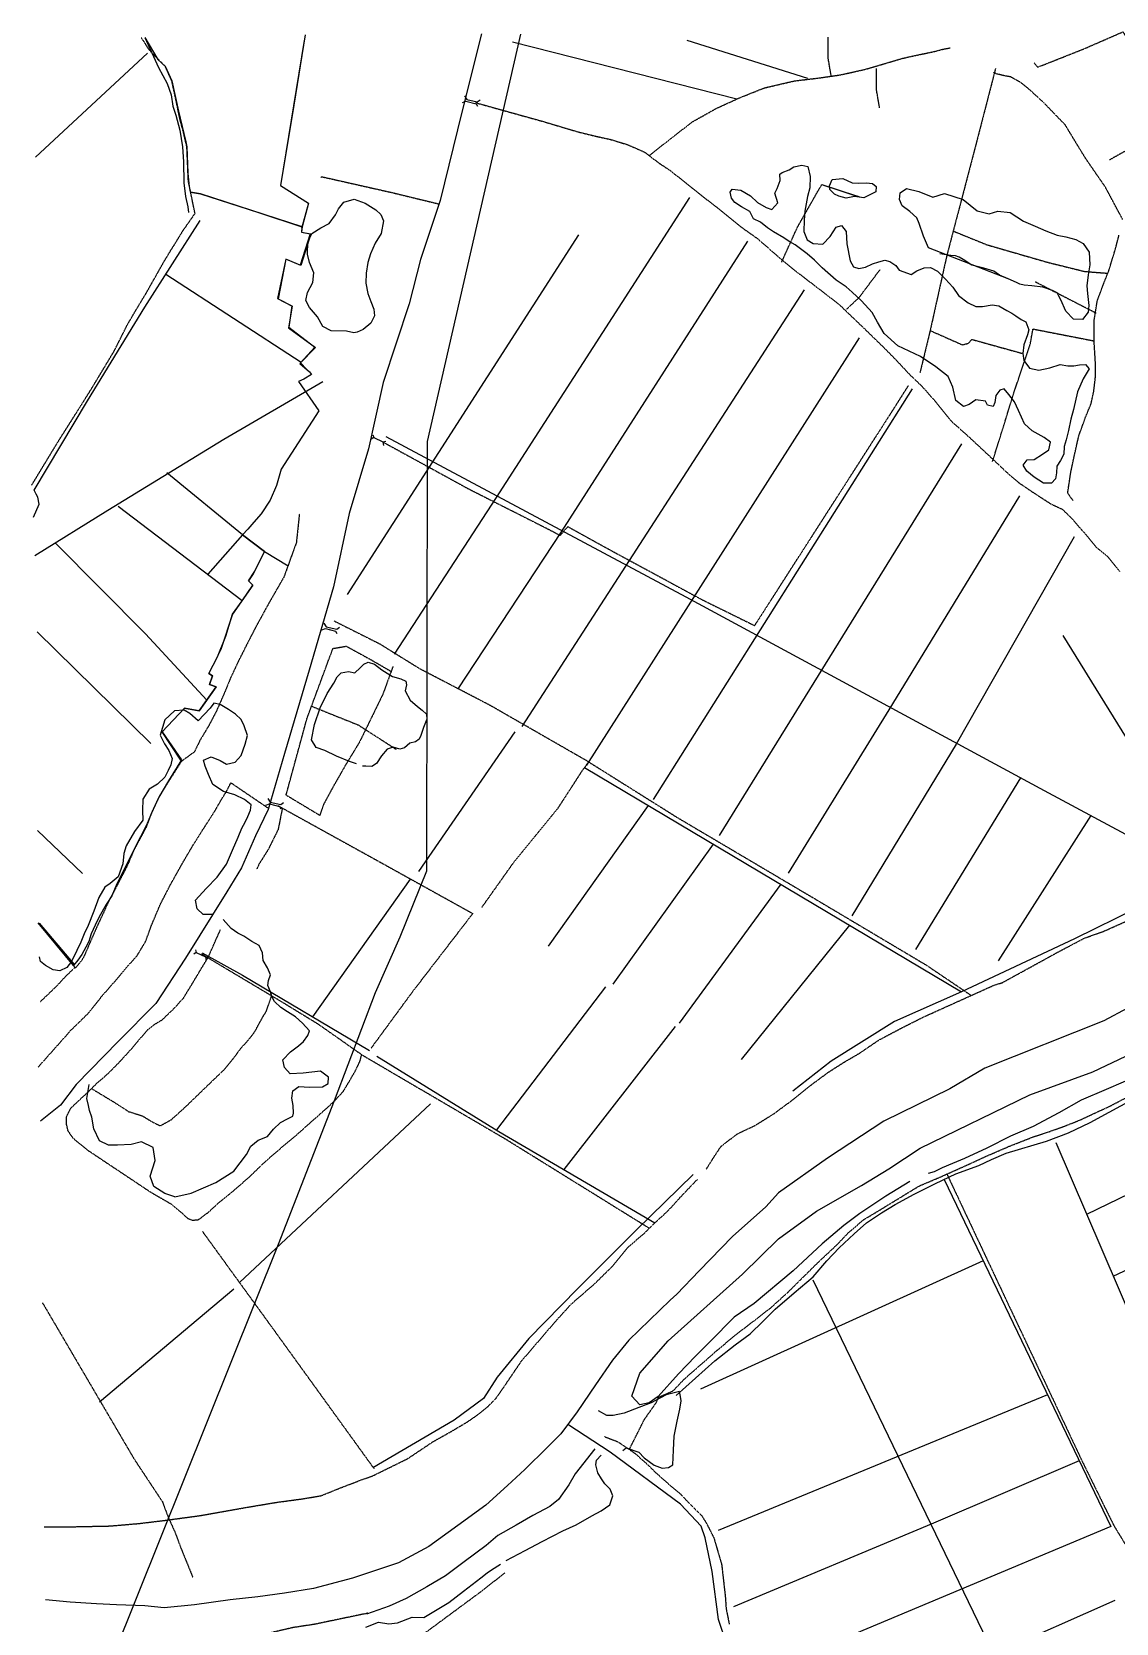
# Model space of a CAD drawing. Header units: inches. Extents: x 656613 to 663183, y 2250019 to 2254699.
# Drawn here: x 656613 to 658157, y 2252380 to 2254645 of the extents above; entities that cross this region are included whole.
import ezdxf

# ---------------------------------------------------------------- set-up
doc = ezdxf.new("R2010")
doc.units = ezdxf.units.IN
doc.header["$MEASUREMENT"] = 0
doc.linetypes.add('DASHED', pattern=[0.75, 0.5, -0.25])

msp = doc.modelspace()

# ---------------------------------------------------------------- linework, layer by layer
at = {"color": 4, "linetype": 'Continuous'}
for p, q in [((657297.77, 2254630.28), (657616.93, 2254549.26)), ((657545.73, 2254632.73), (657717.59, 2254578.72)), ((656778.22, 2254614.37), (656618.76, 2254466.11)), ((657062.53, 2253844.06), (657391.88, 2254355.8)), ((656804.18, 2254299.74), (656996.64, 2254174.43)), ((657712.87, 2254277.48), (657310.99, 2253656.34)), ((657791.07, 2254209.16), (657402.99, 2253601.04)), ((657866.37, 2254136.43), (657497.81, 2253552.54)), ((657936.69, 2254058.37), (657591.85, 2253501.25)), ((656620.9, 2253790.84), (656782.87, 2253632.13)), ((658292.41, 2253444.49), (658081.21, 2253785.67)), ((657300.82, 2253648.62), (657163.59, 2253449.86)), ((657399.95, 2253597.92), (657936.75, 2253278.74)), ((658020.85, 2253583.22), (657871.44, 2253339.01)), ((657490.56, 2253544.04), (657348.31, 2253343.52)), ((658120.66, 2253529.51), (657989, 2253322.62)), ((656621.58, 2253508.3), (656685.67, 2253447.13)), ((657583.22, 2253488.95), (657440.57, 2253289.43)), ((657152, 2253438.86), (657012.99, 2253243.23)), ((657679.47, 2253431.72), (657534.99, 2253234.03)), ((656623.65, 2253376.64), (656674.01, 2253316.99)), ((657777.31, 2253373.54), (657622.87, 2253182.55)), ((657430.09, 2253285.88), (657274.72, 2253082.32)), ((657528.97, 2253229.3), (657370.41, 2253026.05)), ((656908.94, 2252865.06), (657180.7, 2253119.49)), ((658114.86, 2252962.33), (658392.42, 2253097.39)), ((658152.76, 2252874.12), (658431.48, 2253005.64)), ((657967.76, 2252895.86), (657564.98, 2252713.23)), ((656709.74, 2252695.52), (656900.7, 2252856.15)), ((658059.14, 2252705.51), (657590.38, 2252512.31))]:
    msp.add_line(p, q, dxfattribs=at)
at = {"color": 7, "linetype": 'DASHED'}
msp.add_line((658041.67, 2254289.01), (658128.59, 2254244.36), dxfattribs=at)
at = {"color": 7, "linetype": 'Continuous'}
for p, q in [((657099.98, 2254067.36), (657096.6, 2254065.06)), ((657113.17, 2254061.07), (657114.09, 2254056.16)), ((656913.01, 2253929.15), (656805.71, 2254017.27)), ((656912.67, 2253834.87), (656736.07, 2253969.18)), ((656913.01, 2253929.15), (656863.75, 2253873)), ((656944.41, 2253905.12), (656978.17, 2253884.61)), ((656847.23, 2253334.58), (656843.85, 2253332.28)), ((656860.42, 2253328.29), (656861.34, 2253323.38))]:
    msp.add_line(p, q, dxfattribs=at)
for points in [[(657253.66, 2254641.99), (657225.24, 2254530.49), (657194.57, 2254404.47), (657166.38, 2254320.73), (657150.62, 2254257.71), (657113.31, 2254145.78), (657092.59, 2254051.26), (657065.22, 2253959.23), (657042.84, 2253854.77), (657008.02, 2253736.2), (656973.19, 2253617.64), (656949.98, 2253538.04), (656931.74, 2253500.73), (656911.84, 2253455.13), (656891.11, 2253421.14), (656832.24, 2253326.62), (656789.96, 2253261.95), (656736.07, 2253208.06), (656676.37, 2253146.7), (656653.98, 2253117.69), (656625.79, 2253094.47)], [(656636.03, 2252067.7), (656662.44, 2252166.33), (656964.57, 2252919.67), (657044.07, 2253124.31), (657102.56, 2253277.8), (657137.65, 2253357.05), (657175.85, 2253450.76), (657176.64, 2254061.74), (657309.44, 2254641.21)], [(657002.47, 2254640.38), (656986.46, 2254540.44), (656967.2, 2254426.13), (657006.98, 2254400.78), (656998, 2254367.19), (656853.52, 2254413.93), (656839.41, 2254416.66)], [(656774.34, 2254636.7), (656792.63, 2254605.26), (656803.01, 2254595.56), (656812.58, 2254574.69), (656822.07, 2254531.49), (656832.57, 2254488.03), (656833.81, 2254480.91), (656835.45, 2254443.59), (656837.16, 2254424.29), (656839.41, 2254416.66), (656853.54, 2254414.04)], [(657001.25, 2254632.32), (656967.2, 2254426.13), (657006.98, 2254400.78), (656997.37, 2254364.84)], [(657229.16, 2254553.48), (657232.33, 2254548.28), (657247.36, 2254544.81), (657251.4, 2254547.7)], [(657226.27, 2254543.94), (657231.18, 2254545.96), (657245.63, 2254542.21), (657247.65, 2254538.74)], [(656853.54, 2254414.04), (656936.07, 2254387.71), (656997.46, 2254367.32), (656997.17, 2254359.46), (657010.37, 2254357.1), (656996.23, 2254311.99), (656974.93, 2254321.25), (656963.29, 2254264.96), (656984.08, 2254254.44), (656978.88, 2254223.24), (657017.38, 2254195.37), (656994.94, 2254172.64), (657008.62, 2254160.89), (657011.65, 2254157.07), (657000.45, 2254150.53), (656992.82, 2254147.02), (657022.12, 2254105.23), (656968.47, 2254022.26), (656961.78, 2253999.2), (656952.56, 2253978.18), (656940.04, 2253958.96), (656929.33, 2253947.09), (656920.66, 2253936.98), (656913.01, 2253929.15), (656944.41, 2253905.12), (656928.54, 2253873.48), (656921.9, 2253863.62), (656927.72, 2253857.49), (656899.12, 2253816.28), (656882.42, 2253765.6), (656865.53, 2253731.68), (656870.35, 2253728.36), (656866.24, 2253715.94), (656875.87, 2253712.84), (656851.62, 2253678.71), (656830.55, 2253682.38), (656798.68, 2253648.8), (656826.21, 2253608.79), (656808.07, 2253578.69), (656794.11, 2253555.8), (656783.52, 2253532.88), (656777.62, 2253518.2), (656767.9, 2253499.21), (656741.03, 2253445.81), (656733.35, 2253429.86), (656727.2, 2253415.43), (656719.03, 2253402.78), (656709.31, 2253385.58), (656703.68, 2253373.68), (656697.79, 2253361.02), (656694.45, 2253350.13), (656690.36, 2253342.28), (656684.48, 2253331.65), (656678.61, 2253323.56), (656672.74, 2253315.98), (656622.51, 2253377)], [(657098.9, 2254071.35), (657099.98, 2254067.36), (657113.17, 2254061.07), (657117.16, 2254062.14)], [(656825.62, 2253608.46), (656798.68, 2253648.8), (656830.55, 2253682.38), (656851.62, 2253678.71), (656875.87, 2253712.84), (656866.24, 2253715.94), (656870.35, 2253728.36), (656865.53, 2253731.68), (656877.84, 2253755.27), (656889.6, 2253784.92), (656899.12, 2253816.28), (656912.67, 2253834.87), (656927.72, 2253857.49), (656921.9, 2253863.62), (656930.71, 2253877.32), (656944.41, 2253905.12), (656913.01, 2253929.15)], [(657029.21, 2253803.37), (657032.38, 2253798.17), (657047.41, 2253794.7), (657051.45, 2253797.59)], [(657026.32, 2253793.84), (657031.23, 2253795.86), (657045.68, 2253792.1), (657047.7, 2253788.64)], [(656949.46, 2253553.72), (656952.63, 2253548.52), (656967.66, 2253545.05), (656971.7, 2253547.94)], [(656946.57, 2253544.19), (656951.48, 2253546.21), (656965.93, 2253542.45), (656967.95, 2253538.99)], [(658242.44, 2253426.82), (658186.17, 2253397.65), (658097.55, 2253354.14), (657936.75, 2253278.74), (657841.35, 2253236.52), (657751.12, 2253180.12), (657696.65, 2253137.16)], [(656846.15, 2253338.57), (656847.23, 2253334.58), (656860.42, 2253328.29), (656864.41, 2253329.36)], [(658172.94, 2253255.59), (658139.08, 2253237.5), (657969.87, 2253170.16), (657919.97, 2253140.74), (657826.05, 2253094.81), (657746.08, 2253041.95), (657676.04, 2252992.84), (657658.18, 2252972.89), (657610.77, 2252930.76), (657563.34, 2252881.78), (657531.71, 2252848.71), (657522.03, 2252839.88), (657463.39, 2252783.1), (657439.91, 2252754.55), (657415.65, 2252719.66), (657389.85, 2252681.22), (657366.37, 2252649.88), (657346.99, 2252630.45), (657315.12, 2252598.9), (657290.65, 2252576.45), (657259.56, 2252548.45), (657219.57, 2252519.49), (657178.31, 2252489.52), (657135.3, 2252466.16), (657069.7, 2252444.46), (657014.28, 2252429.8), (656973.11, 2252423.18), (656935.25, 2252417.81), (656895.87, 2252413.47), (656845.05, 2252406.4), (656801.61, 2252402.33), (656774.02, 2252405), (656733.95, 2252406.5), (656705.39, 2252408.01), (656667.82, 2252410.51), (656632.75, 2252413.52)], [(657530.4, 2252704.29), (657585.46, 2252753.47), (657614.5, 2252776.66), (657635.65, 2252792.28), (657653.75, 2252809.69), (657671.6, 2252827.11), (657698.36, 2252850.31), (657725.37, 2252873), (657745.02, 2252895.99), (657762.62, 2252914.42), (657784.03, 2252934.61), (657801.37, 2252950), (657822.76, 2252964.35), (657842.11, 2252976.17), (657869.1, 2252990.99), (657899.89, 2253006.05), (657928.65, 2253019.6), (657961.47, 2253031.85), (657979.54, 2253040.38), (658000.15, 2253049.15), (658057.89, 2253066.34), (658088.93, 2253078.1), (658119.72, 2253092.65), (658146.97, 2253107.48), (658180.06, 2253125.32)], [(657554.54, 2253018.99), (657473.97, 2252940.04), (657390.18, 2252856.25), (657320.89, 2252785.35), (657275.78, 2252730.56), (657256.44, 2252699.95), (657214.55, 2252669.33), (657098.53, 2252601.66)], [(657566.28, 2252518.32), (657536.47, 2252549.98), (657436.8, 2252623.7), (657376.31, 2252663.16)], [(657414.96, 2252628.57), (657386.72, 2252592.91), (657377.77, 2252577.48), (657362.96, 2252556.49), (657350.48, 2252546.67), (657326.56, 2252533.6), (657302.88, 2252520.03), (657276.92, 2252505.21), (657260.1, 2252491.09), (657228.78, 2252467.91), (657202.29, 2252448.01), (657175.81, 2252431.92), (657146.03, 2252415.34), (657121.86, 2252404.56), (657105.84, 2252399.07), (657089.82, 2252393.07)], [(657655.48, 2252266.79), (657621.44, 2252317.76), (657602.56, 2252350.36), (657590.79, 2252385.45), (657581.97, 2252454.02), (657572.04, 2252501.79), (657566.28, 2252518.32)]]:
    msp.add_lwpolyline(points, dxfattribs=at)
at = {"color": 7, "linetype": 'DASHED'}
for points in [[(658040.11, 2254600.35), (658044.92, 2254594.23), (658111.33, 2254620.53), (658166.56, 2254644.61), (658242.03, 2254515.23), (658147.32, 2254462.31)], [(656613.34, 2253999.83), (656648.1, 2254057.26), (656696.38, 2254133.65), (656730.37, 2254190.07), (656749.56, 2254228.29), (656763.87, 2254252.58), (656776.14, 2254272.82), (656799.41, 2254314.07), (656809.89, 2254331.79), (656817.81, 2254344.18), (656828.28, 2254361.38), (656845.65, 2254386.17), (656836.17, 2254431.91), (656834.07, 2254480.91), (656828.32, 2254505.06), (656825.06, 2254516.75), (656812.58, 2254574.69), (656803.51, 2254595.05), (656793.39, 2254605.51), (656784.79, 2254613.93), (656777.71, 2254622.86), (656774.82, 2254627.97), (656769.1, 2254636.22)], [(657492.1, 2254468.44), (657523.47, 2254493.19), (657553.79, 2254516.64), (657588.41, 2254536), (657620.99, 2254550.81), (657656.1, 2254564.84), (657698.82, 2254574.76), (657733.13, 2254578.89), (657763.88, 2254583.3), (657798.72, 2254590.98), (657825.93, 2254598.96), (657852.89, 2254606.94), (657881.37, 2254613.13), (657898.15, 2254616.6), (657911.12, 2254620.08), (657920.53, 2254621.81)], [(657751.24, 2254581.58), (657746.73, 2254608.2), (657746.73, 2254637.3)], [(657820.04, 2254536.6), (657815.52, 2254563.22), (657815.52, 2254592.32)], [(657985.12, 2254592.37), (657958.64, 2254489.84), (657915.59, 2254325.56), (657892.07, 2254219.56), (657877.61, 2254159.73)], [(658166.05, 2254377.77), (658141.32, 2254423.86), (658113.78, 2254463.87), (658098.88, 2254488.07), (658084.24, 2254512.27), (658053.62, 2254543.91), (658031.59, 2254564.09), (658019.68, 2254573.29), (658006.75, 2254580.47), (658000.41, 2254581.52), (657992.54, 2254583.34), (657986.19, 2254584.9), (657982.52, 2254586.98)], [(657245.06, 2254543.79), (657340.42, 2254517.28), (657390.65, 2254502.29), (657416.29, 2254496.06), (657437.35, 2254491.37), (657461.2, 2254484.14), (657485.3, 2254473.6), (657506.57, 2254457.49), (657522.54, 2254447), (657553.69, 2254421.95), (657587.12, 2254395.87), (657623.59, 2254366.48), (657646.39, 2254350.37), (657674.75, 2254325.59), (657697.8, 2254306.42), (657723.89, 2254286.48), (657762.39, 2254256.82), (657797.32, 2254223.38), (657825.16, 2254196.31), (657842.12, 2254179.21), (657863.12, 2254156.76), (657879.83, 2254140.93), (657900.32, 2254117.71), (657921.3, 2254091.45), (657947.89, 2254067.7), (657978.01, 2254039.61), (658001.05, 2254017.9), (658018.52, 2254002.83), (658041.33, 2253987.47), (658063.89, 2253972.87), (658080.12, 2253965.42), (658092.02, 2253953.93), (658107.7, 2253936.08), (658118.07, 2253924.09), (658128.44, 2253911.59), (658144.14, 2253898.81), (658161.84, 2253876.63)], [(657024.62, 2254437.87), (657026.4, 2254438.37), (657125.65, 2254416), (657192.04, 2254399.9)], [(657680.57, 2254316.72), (657703.1, 2254366.56), (657732, 2254417.43), (657737.89, 2254427.3), (657790.92, 2254410.01)], [(657924.91, 2254361.13), (657972.56, 2254341.75), (658059.36, 2254316.65), (658111.9, 2254303.68), (658125.61, 2254302.59), (658144.16, 2254301.22)], [(658095.55, 2253977.7), (658087.83, 2253988.23), (658092.26, 2254017.91), (658097.95, 2254044.54), (658103.64, 2254069.64), (658112.88, 2254095.49), (658121.09, 2254115.5), (658124.97, 2254132.99), (658127.59, 2254155.58), (658127.17, 2254176.65), (658125.49, 2254203.06), (658125.61, 2254234.8), (658130.03, 2254262.19), (658134.4, 2254273.85), (658139.79, 2254288.29), (658146.46, 2254305.01), (658155.98, 2254336.44), (658160.88, 2254355.2)], [(657773.34, 2254250.14), (657791.25, 2254266.92), (657820.71, 2254306.2)], [(657892.07, 2254219.56), (657937.97, 2254199.25), (657946.62, 2254201.49), (657951.21, 2254207.05), (658024.05, 2254186.86)], [(657980.86, 2254033.29), (657996.73, 2254083.93), (658011.14, 2254130.82), (658017.82, 2254150.33), (658024.24, 2254169.85), (658030.41, 2254187.59), (658034.78, 2254201.27), (658038.41, 2254221.82), (658125.5, 2254204.84)], [(657114.6, 2254060.21), (657235.31, 2253994.15), (657352.18, 2253935.13), (657365.62, 2253927.95), (657376.33, 2253940.58), (657431.09, 2253910.33), (657567.72, 2253836.47), (657642.27, 2253799.76), (657842.11, 2254111.18), (657861.03, 2254141.04)], [(656994.14, 2253958.15), (656989.92, 2253917.82), (656981.19, 2253894.01), (656976.06, 2253879.57), (656972.47, 2253869.43), (656951.5, 2253832.99), (656932.07, 2253797.57), (656919.02, 2253772.25), (656906.99, 2253748.21), (656896.5, 2253725.93), (656887.27, 2253703.39), (656876.25, 2253678.32), (656865.25, 2253657.31), (656852.73, 2253636.57), (656844.79, 2253620.11), (656826.2, 2253606.51), (656795.83, 2253558.82), (656784.61, 2253535.5), (656775.82, 2253512.37), (656758.43, 2253479.98), (656749.2, 2253458.2), (656734.62, 2253429.85), (656722.35, 2253406.82), (656715.17, 2253390.87), (656705.45, 2253370.12), (656686.49, 2253326.57), (656675.52, 2253312.67), (656649.73, 2253344.03)], [(657043.84, 2253806.34), (657108.24, 2253774.01), (657167.79, 2253737.13)], [(657127.42, 2253741.66), (657113.05, 2253702.15), (657089.45, 2253653.74), (657079.46, 2253633.49), (657060.1, 2253601.67), (657040.41, 2253567.25), (657028.9, 2253545.74), (657023.13, 2253529.79), (656975.28, 2253558.52), (657004.98, 2253667.46), (657041.93, 2253767.26), (657060.99, 2253770.46), (657095.2, 2253751.74), (657124.85, 2253734.59)], [(657406.07, 2253605.8), (657265.64, 2253686.33), (657167.79, 2253737.13)], [(657011.51, 2253685.1), (657078.05, 2253658.38), (657132.56, 2253623.35)], [(657253.9, 2253398.84), (657298.32, 2253461.5), (657362.11, 2253539.59), (657396.61, 2253592.96), (657406.07, 2253605.8), (657531.75, 2253526.97), (657725.64, 2253412.43), (657886.85, 2253316.59), (657950.59, 2253273.55)], [(656622.42, 2253171.59), (656669.09, 2253224.12), (656694.83, 2253249.36), (656712.7, 2253272.1), (656736.42, 2253299.13), (656751.21, 2253316.81), (656762.69, 2253329.44), (656775.21, 2253350.18), (656784.45, 2253375.26), (656796.49, 2253403.62), (656811.07, 2253431.97), (656829.48, 2253464.61), (656843.03, 2253487.63), (656858.87, 2253512.67), (656873.68, 2253535.69), (656883.14, 2253552.13), (656891.06, 2253565.03), (656896.69, 2253576.17), (656949.1, 2253540.55)], [(656969.98, 2253540.14), (656964, 2253509.8), (656950.43, 2253482.21), (656936.64, 2253460.21), (656933.56, 2253453.37)], [(656963.49, 2253543.73), (657105.3, 2253465.36), (657241.07, 2253390.08)], [(657994.98, 2253291.87), (658074.67, 2253335.6), (658111.33, 2253354.94), (658139.31, 2253364.94), (658170.87, 2253378.98), (658188.69, 2253387.26), (658204.49, 2253399.61), (658216.96, 2253405.64), (658225.61, 2253409.4), (658237.32, 2253414.66), (658247.69, 2253403.94), (658257.79, 2253385.61), (658269.4, 2253367.01), (658278.09, 2253351.59)], [(657096.57, 2253198.75), (657155.14, 2253278.52), (657241.07, 2253390.08)], [(656692.19, 2253053.88), (656682.05, 2253062.07), (656671.92, 2253070.64), (656665, 2253080.75), (656662.75, 2253090.15), (656662.53, 2253100.3), (656668.42, 2253112.71), (656678.87, 2253122.8), (656693.39, 2253136.17), (656706.65, 2253149.3), (656717.6, 2253158.62), (656726.27, 2253166.7), (656739.52, 2253180.33), (656756.35, 2253198.76), (656764.52, 2253208.62), (656778.55, 2253225.04), (656787.46, 2253232.09), (656798.92, 2253238.88), (656816.25, 2253255.54), (656829.25, 2253269.93), (656840.75, 2253288.65), (656853.28, 2253309.65), (656864.52, 2253328.11), (656877.07, 2253356.47), (656880.4, 2253363.81), (656881.68, 2253367.36)], [(657492.32, 2252942.21), (657289.21, 2253068.11), (657084.19, 2253188.3), (657021.11, 2253232.57), (656969.93, 2253263.82), (656893.91, 2253309.17), (656854.75, 2253332.59)], [(656625.08, 2253264.29), (656649.15, 2253287.31), (656661.7, 2253300.91), (656674.78, 2253313.47)], [(657573.41, 2253026.3), (657583.76, 2253042.86), (657594.49, 2253059.04), (657617.68, 2253076.68), (657642.61, 2253088.47), (657669.35, 2253105.08), (657696.61, 2253125.23), (657722.6, 2253146.15), (657746.8, 2253164.04), (657770.48, 2253179.14), (657791.36, 2253191.21), (657818.61, 2253209.84), (657849.41, 2253226.17), (657881.74, 2253242.49), (657981.24, 2253287.38), (657994.98, 2253291.87)], [(656698.36, 2253141.09), (656731.18, 2253121.24), (656751.44, 2253108.18), (656770.72, 2253102.24), (656786.18, 2253092.76), (656796.32, 2253088.13), (656812.1, 2253096.93), (656833.76, 2253116.6), (656844.72, 2253127.2), (656867.66, 2253149.41), (656887.28, 2253168.08), (656899.78, 2253183.24), (656911.02, 2253198.41), (656923, 2253211.79), (656931.17, 2253222.66), (656936.8, 2253233.29), (656942.68, 2253243.92), (656947.02, 2253250.75), (656954.61, 2253272.96)], [(656692.19, 2253053.88), (656782, 2252994.05), (656812.4, 2252976.37), (656824.56, 2252966.15), (656834.93, 2252956.7), (656841.27, 2252953.87), (656850.16, 2252954.33), (656864.42, 2252964.91), (656881.24, 2252980.3), (656901.37, 2252996.43), (656924.04, 2253016.35), (656945.45, 2253037.04), (656969.92, 2253058.23), (656990.81, 2253075.62), (657009.92, 2253092.77), (657024.95, 2253105.89), (657032.6, 2253112.7), (657043.05, 2253122.29), (657056.56, 2253136.93), (657065.25, 2253151.35), (657073.69, 2253166.03), (657080.6, 2253180.2), (657082.76, 2253189.3)], [(657463.77, 2252627.56), (657485.32, 2252670.28), (657502.17, 2252694.29), (657505.5, 2252701.89), (657526.11, 2252710.91), (657542.18, 2252727.83), (657575.06, 2252756.58), (657588.82, 2252768.68), (657616.08, 2252791.37), (657644.11, 2252812.79), (657665.76, 2252829.68), (657689.98, 2252851.63), (657712.16, 2252873.58), (657732.05, 2252893.27), (657759.59, 2252919.01), (657776.16, 2252936.43), (657797.57, 2252954.59), (657822.78, 2252969.68), (657876.25, 2253002.38), (657905.77, 2253014.9), (657943.94, 2253031.95), (657973.46, 2253045.49), (658004.25, 2253058.78), (658038.6, 2253072.29), (658060.22, 2253079.28), (658086.68, 2253088.78), (658107.55, 2253097.29), (658131.22, 2253108.33), (658147, 2253115.6), (658214.2, 2253150.51)], [(656631.02, 2252517.44), (656675.33, 2252517.71), (656724.85, 2252518.75), (656766.51, 2252522.32), (656802.58, 2252526.69), (656852.89, 2252533.51), (656918.2, 2252545.06), (656960.39, 2252552.18), (656998.25, 2252557.3), (657024.93, 2252561.72), (657054.69, 2252573.73), (657080.89, 2252583.73), (657098.44, 2252589.98), (657148.05, 2252614.32), (657184.21, 2252638.48), (657210.17, 2252653.05), (657233.08, 2252666.63), (657249.38, 2252677.96), (657262.37, 2252688.54), (657273.85, 2252700.15), (657282.27, 2252712.04), (657310.11, 2252753), (657358.84, 2252809.83), (657381.29, 2252834.58), (657413.91, 2252862.83), (657438.89, 2252887.31), (657461.61, 2252915.1), (657485.05, 2252935.02), (657500.86, 2252950.67), (657516.66, 2252965.05), (657527.88, 2252976.66), (657535.54, 2252985.5), (657560.75, 2253011.9)], [(657915.9, 2253019.43), (658107.49, 2252612.78), (658139.93, 2252546.84), (658153.86, 2252518.75), (658173.81, 2252486.14), (658189.7, 2252456.09), (658213.89, 2252404.93), (658226.5, 2252379.73), (658234.57, 2252362.93), (658242.64, 2252348.41), (658252.23, 2252331.1), (658250.65, 2252333.95)], [(656856.19, 2252937.8), (656955.99, 2252800.18), (657100.76, 2252599.86)], [(656628.41, 2252836.4), (656758.98, 2252613.99), (656799.13, 2252553.35), (656808.18, 2252529.45), (656816.75, 2252510.87), (656825.8, 2252486.71), (656833.35, 2252468.14), (656839.13, 2252453.89), (656842.47, 2252445.52)], [(657428.64, 2252645.84), (657447.6, 2252638.51), (657472.18, 2252621.87), (657490.15, 2252605.78), (657501.79, 2252594.29), (657511.92, 2252585.35), (657523.31, 2252575.38), (657537.24, 2252563.63), (657546.6, 2252553.67), (657557.73, 2252542.44), (657566.84, 2252533.51), (657573.41, 2252523.06), (657584.25, 2252501.68), (657589.01, 2252485.41), (657595.28, 2252464.05), (657597.99, 2252440.17), (657600.44, 2252418.33), (657601.65, 2252401.06), (657606.14, 2252378.96)], [(656880.42, 2252359.03), (656920.8, 2252289.98), (656962.46, 2252225.28), (656967.5, 2252216.87), (657043.89, 2252268.97), (657160.54, 2252357.39), (657251.98, 2252424.89), (657286.51, 2252451.92)], [(657091.8, 2252394.66), (657015.61, 2252378.78), (656985.11, 2252374.13), (656953.09, 2252366.7), (656929.97, 2252364.54), (656896.18, 2252360.68), (656863.91, 2252357.31), (656841.82, 2252357.18), (656810.33, 2252357.87), (656781.12, 2252356), (656762.31, 2252350.78), (656748.09, 2252351.62), (656725.67, 2252355.82)]]:
    msp.add_lwpolyline(points, dxfattribs=at)
at = {"color": 4, "linetype": 'Continuous'}
for points in [[(656774.34, 2254636.7), (656793.6, 2254593.83), (656805.96, 2254571.17), (656811.74, 2254554.9), (656813.97, 2254538.89), (656818.24, 2254525.93), (656824.25, 2254504.57), (656827.72, 2254480.94), (656829.42, 2254459.87), (656829.81, 2254429.91), (656832.02, 2254410.1), (656835.27, 2254395.61), (656836.26, 2254387.74)], [(657549.67, 2254408.72), (657274.38, 2253982.01), (657129.27, 2253759.17)], [(656615.96, 2253954.13), (656623.65, 2253972.36), (656621.91, 2253982.52), (656619.39, 2253986.85), (656616.87, 2253992.7), (656692.77, 2254119.71), (656774.29, 2254253.04), (656852.97, 2254375.97)], [(656998, 2254367.19), (656997.17, 2254359.46), (657009.68, 2254357.23), (656995.31, 2254312.39), (656974.88, 2254321), (656964, 2254264.6), (656983.67, 2254254.64), (656979.09, 2254224.53), (657016.25, 2254196.18), (656995.96, 2254173.67), (657004.89, 2254164.09)], [(657632.18, 2254346.65), (657366.91, 2253933.02), (657219.76, 2253709.93)], [(656617.54, 2253899.55), (656721.65, 2253963.96), (656886.85, 2254065.1), (657027.36, 2254147.08)], [(657117.17, 2254068.95), (657544.37, 2253840.66), (658054.2, 2253565.21), (658240.82, 2253464.98)], [(658019.14, 2253984.35), (657833.36, 2253679.9), (657689.96, 2253447.65)], [(656646.42, 2253917.42), (656775.08, 2253788.27), (656862.34, 2253693.88)], [(658096.85, 2253925.91), (657928.95, 2253630.89), (657780.42, 2253386.74)], [(656855.73, 2253334.14), (656913.19, 2253302.46), (657093.92, 2253195.2)], [(657104.35, 2253187.05), (657278.33, 2253080.1), (657500.09, 2252949.91)], [(658071.09, 2253064.24), (658335.51, 2252448.66), (658362.22, 2252391.14), (658440.27, 2252206.14)], [(657912.09, 2253011.8), (658149.29, 2252517.76), (657660.75, 2252312.9)], [(657725.1, 2252868.94), (657973.37, 2252355.28), (658003.09, 2252287.84), (658015.53, 2252257.37)], [(658104.35, 2252611.35), (657893.73, 2252521.49), (657612.07, 2252403.8)], [(658154.73, 2252412.63), (657983.72, 2252336.95), (657706.37, 2252218.47)]]:
    msp.add_lwpolyline(points, dxfattribs=at)
at = {"color": 1, "linetype": 'Continuous'}
for points in [[(657669.04, 2254360.15), (657660.68, 2254365.78), (657650.8, 2254373.7), (657640.4, 2254378.32), (657635.36, 2254388.76), (657623.45, 2254395.68), (657613.82, 2254401.57), (657609.27, 2254407.94), (657607.27, 2254416.33), (657610.08, 2254420.88), (657622.78, 2254419.55), (657636.21, 2254411.1), (657646.08, 2254401.65), (657658.75, 2254394.47), (657666.62, 2254391.89), (657675.29, 2254401.24), (657670.77, 2254415.23), (657674.1, 2254421.81), (657678.72, 2254433.21), (657677.99, 2254442.1), (657681.55, 2254444.62), (657691.22, 2254448.37), (657698.1, 2254452.65), (657709.28, 2254454.88), (657717.91, 2254452.8), (657721.16, 2254438.82), (657720.59, 2254422.83), (657717.5, 2254410.4), (657713.61, 2254389.61), (657712.54, 2254376.41), (657712.48, 2254360.42), (657717.01, 2254348.46), (657725.37, 2254343.34), (657739.34, 2254342.5), (657749.54, 2254353.36), (657758.23, 2254366.77), (657765.86, 2254369.27), (657772.44, 2254360.35), (657773.38, 2254342.83), (657778.37, 2254318.68), (657782.91, 2254310.28), (657790.53, 2254307.95), (657799.93, 2254309.68), (657810.11, 2254314.45), (657819.02, 2254317.45), (657827.41, 2254319.94), (657834.52, 2254317.87), (657843.39, 2254311.98), (657847.93, 2254305.61), (657865.19, 2254299.43), (657873.08, 2254304.46), (657883.51, 2254308.97), (657892.41, 2254309.43), (657902.55, 2254304.05), (657913.94, 2254292.81), (657924.57, 2254281.08), (657932.65, 2254269.61), (657946.08, 2254259.13), (657956.98, 2254253.74), (657966.38, 2254253.94), (657980.36, 2254256.15), (657990.01, 2254254.83), (658001.42, 2254247.91), (658008.27, 2254244.32), (658013.84, 2254240.74), (658021.7, 2254235.11), (658028.29, 2254231.77), (658032.57, 2254220.83), (658030.76, 2254213.48), (658025.62, 2254199.29), (658024.05, 2254186.86), (658025.29, 2254177.2), (658033.63, 2254166.24), (658046.57, 2254163.12), (658062.34, 2254166.59), (658077.35, 2254171.08), (658088.01, 2254169.5), (658096.65, 2254169.2), (658104.53, 2254170.68), (658113.43, 2254171.14), (658118.48, 2254165.27), (658109.79, 2254150.85), (658101.85, 2254132.61), (658095.9, 2254107.26), (658092.55, 2254093.57), (658089.18, 2254077.34), (658085.58, 2254063.9), (658083, 2254054.77), (658082.2, 2254043.86), (658077.59, 2254034.49), (658072.48, 2254026.65), (658071.93, 2254017.01), (658070.37, 2254008.38), (658065.02, 2254002.32), (658053.33, 2254002.64), (658040.15, 2254010.83), (658029.51, 2254019.52), (658024.46, 2254028.18), (658030.34, 2254035.77), (658039.99, 2254035.97), (658052.22, 2254043.77), (658052.22, 2254043.77), (658060.88, 2254050.07), (658063.46, 2254060.72), (658054.34, 2254067.37), (658037.1, 2254076.86), (658026.47, 2254087.07), (658017.9, 2254105.9), (658012.36, 2254118.12), (658004.01, 2254128.57), (657997.44, 2254136.73), (657991.33, 2254134.99), (657985.46, 2254127.41), (657984.15, 2254117.26), (657981.59, 2254111.43), (657973.72, 2254113.51), (657970.95, 2254119.11), (657957.24, 2254120.96), (657947.56, 2254114.16), (657939.67, 2254111.66), (657928.53, 2254120.1), (657924.53, 2254138.91), (657917.48, 2254154.18), (657900.25, 2254167.98), (657878.46, 2254182.57), (657846.25, 2254197.72), (657826.51, 2254215.6), (657817.17, 2254231.39), (657809.6, 2254245.4), (657794.16, 2254261.98), (657781.25, 2254274.24), (657772.39, 2254281.65), (657758.2, 2254291.37), (657738.2, 2254308.74), (657727.31, 2254319.72), (657716.93, 2254328.91), (657699.71, 2254341.7), (657691.6, 2254346.31), (657684, 2254351.69), (657669.04, 2254360.15)], [(657749.04, 2254420.39), (657748.8, 2254425.72), (657752.65, 2254434.59), (657767.64, 2254435.78), (657781.08, 2254429.86), (657790.48, 2254429.31), (657801.66, 2254429.75), (657810.04, 2254428.69), (657815.36, 2254424.35), (657814.82, 2254416.73), (657797.52, 2254408.45), (657784.31, 2254410.55), (657772.62, 2254408.08), (657762.21, 2254410.67), (657756.12, 2254413.5), (657749.04, 2254420.39)], [(657889.66, 2254337.34), (657882.42, 2254353.92), (657876.39, 2254371.72), (657873.12, 2254380.12), (657862.99, 2254389.06), (657852.35, 2254396.98), (657848.32, 2254406.14), (657849.37, 2254415.53), (657858.54, 2254421.58), (657876.05, 2254417.42), (657895.84, 2254409.19), (657912.37, 2254414.69), (657939.02, 2254406.16), (657958.77, 2254390.06), (657976.03, 2254385.65), (657988.24, 2254389.4), (658005.76, 2254387.78), (658024.77, 2254374.98), (658041.51, 2254368.04), (658056.73, 2254361.35), (658072.71, 2254355.17), (658085.41, 2254352.82), (658099.37, 2254349.19), (658109.76, 2254343.29), (658118.61, 2254331.31), (658119.56, 2254313.03), (658117.22, 2254298.82), (658115.12, 2254283.09), (658116.1, 2254272.43), (658116.83, 2254263.79), (658118.07, 2254255.4), (658117.01, 2254245.76), (658109.1, 2254235.4), (658096.14, 2254235.72), (658085.26, 2254247.2), (658078.21, 2254263.24), (658072.91, 2254273.42), (658066.32, 2254276.5), (658052.36, 2254281.15), (658036.61, 2254283.01), (658025.69, 2254284.09), (658019.6, 2254285.64), (658014.78, 2254287.95), (658003.12, 2254293.09), (657889.66, 2254337.34)], [(657061.15, 2254218.48), (657039.31, 2254219.11), (657027.65, 2254225.26), (657019.83, 2254239.01), (657008.71, 2254252.53), (657003.16, 2254262.2), (657005.74, 2254273.87), (657013.41, 2254287.79), (657014.73, 2254301.74), (657008.69, 2254316.24), (657005.69, 2254328.44), (657006.26, 2254345.45), (657012.15, 2254357.85), (657024.63, 2254365.66), (657036.59, 2254371.94), (657045.52, 2254384.07), (657049.87, 2254392.68), (657057.28, 2254402.03), (657072.28, 2254406.52), (657088, 2254400.6), (657102.95, 2254391.38), (657110.04, 2254384.74), (657114.07, 2254375.58), (657110.7, 2254357.83), (657102.27, 2254343.91), (657095.35, 2254328.97), (657091.5, 2254316.56), (657089.41, 2254301.34), (657088.59, 2254287.13), (657091.84, 2254272.38), (657096.11, 2254260.94), (657100.13, 2254250), (657101.11, 2254240.35), (657096, 2254230.22), (657085.04, 2254221.14), (657076.39, 2254217.13), (657071.56, 2254216.4), (657061.15, 2254218.48)], [(658003.12, 2254293.09), (657990.94, 2254298.24), (657982.58, 2254304.12), (657968.37, 2254308.26), (657951.36, 2254312.67), (657939.2, 2254320.6), (657933.37, 2254324.19), (657928.29, 2254325.74), (657921.69, 2254326.28), (657905.85, 2254328.9)], [(657075.34, 2253603.1), (657065.45, 2253606.21), (657047.19, 2253613.92), (657030.2, 2253621.88), (657018.03, 2253626.27), (657011.47, 2253637.47), (657015.87, 2253659.28), (657023.83, 2253682.84), (657033.81, 2253703.09), (657043.01, 2253717.76), (657047.87, 2253727.13), (657053.73, 2253732.42), (657063.9, 2253734.65), (657073.04, 2253732.57), (657080.68, 2253739.89), (657086.03, 2253744.68), (657092.14, 2253747.7), (657101.27, 2253744.85), (657111.66, 2253736.67), (657126.61, 2253727.45), (657138.79, 2253724.09), (657145.63, 2253720.5), (657146.63, 2253715.41), (657144.56, 2253707.05), (657151.88, 2253693.81), (657162.26, 2253684.87), (657168.84, 2253679.25), (657174.92, 2253673.88), (657175.4, 2253666.52), (657170.78, 2253654.87), (657167.18, 2253643.21), (657164.88, 2253638.15), (657159.28, 2253634.62), (657151.65, 2253632.38), (657144, 2253625.82), (657137.39, 2253624.08), (657127.75, 2253626.68), (657119.36, 2253624.18), (657110.94, 2253614.33), (657103.79, 2253603.71), (657097.42, 2253599.43), (657088.79, 2253599.98), (657083.96, 2253600.01)], [(656871, 2253388.75), (656857.13, 2253388.82), (656848.78, 2253396.73), (656846.54, 2253409.18), (656861.59, 2253425.85), (656877.14, 2253442.01), (656890.67, 2253460.46), (656899.12, 2253480.21), (656907.07, 2253498.95), (656912.45, 2253511.36), (656917.05, 2253519.96), (656920.64, 2253528.07), (656924.48, 2253537.18), (656925.53, 2253544.54), (656915.9, 2253552.2), (656902.47, 2253558.88), (656885.98, 2253563.79), (656871.03, 2253573.52), (656864.74, 2253587.77), (656859.96, 2253599.98), (656857.96, 2253608.37), (656868.64, 2253613.13), (656881.32, 2253607.73), (656890.44, 2253602.6), (656902.64, 2253605.33), (656911.57, 2253615.18), (656916.96, 2253630.88), (656920.31, 2253643.56), (656915.54, 2253657.04), (656911.51, 2253666.2), (656903.41, 2253673.86), (656893.53, 2253680.26), (656881.37, 2253687.68), (656872.48, 2253689.26), (656867.12, 2253682.43), (656850.29, 2253664.25), (656838.4, 2253674.72), (656830.29, 2253679.33), (656816.32, 2253678.4), (656802.55, 2253665.78), (656795.87, 2253643.99), (656802.17, 2253631.77), (656808.49, 2253622.09), (656813.27, 2253610.64), (656811.2, 2253601.52), (656807.62, 2253593.41), (656802.5, 2253584.05), (656792.31, 2253574.21), (656780.34, 2253567.17), (656771.15, 2253553), (656771.09, 2253536.51), (656771.29, 2253522.8), (656759.29, 2253506.62), (656747.79, 2253486.63), (656744.19, 2253475.74), (656742.86, 2253460.77), (656736.45, 2253442.28), (656724.73, 2253432.7), (656717.09, 2253427.41), (656708.91, 2253412.74), (656701.73, 2253393.49), (656693.52, 2253372.97), (656687.64, 2253361.08), (656683.27, 2253349.43), (656677.64, 2253337.53), (656669.71, 2253321.84), (656663.08, 2253313.5), (656653.41, 2253308.48), (656643.51, 2253310.05), (656632.61, 2253316.21), (656625.78, 2253321.83), (656624.37, 2253328.35)], [(656816.76, 2252987.26), (656840.4, 2252992.45), (656875.25, 2253007.23), (656900.96, 2253023.33), (656919.08, 2253047.34), (656925.22, 2253058.98), (656935.67, 2253067.81), (656948.64, 2253072.81), (656957.56, 2253083.17), (656967.51, 2253093.01), (656977.43, 2253098.03), (656984.81, 2253101.8), (656985.84, 2253106.11), (656985.37, 2253116.77), (656983.64, 2253127.44), (656984.95, 2253137.84), (656993.6, 2253144.14), (657008.59, 2253143.04), (657027.13, 2253143.7), (657035.02, 2253148.22), (657035.81, 2253157.1), (657024.16, 2253166.05), (656999.77, 2253162.89), (656981.23, 2253162.23), (656972.88, 2253170.9), (656970.64, 2253182.08), (656981.35, 2253193.45), (656992.81, 2253201.76), (656999.94, 2253207.81), (657006.32, 2253216.4), (657008.38, 2253223.25), (656998.77, 2253234.21), (656988.9, 2253243.15), (656977.24, 2253250.07), (656967.62, 2253256.47), (656959.01, 2253264.89), (656954.98, 2253272.28), (656952.97, 2253278.89), (656949.45, 2253287.79), (656950.24, 2253294.64), (656953.31, 2253303), (656949.03, 2253312.67), (656942.72, 2253323.11), (656941.49, 2253334.03), (656936.96, 2253344.46), (656926.57, 2253350.1), (656914.92, 2253357.78), (656906.81, 2253362.4), (656897.18, 2253368.8), (656885.62, 2253381.59)], [(657863.07, 2253008.8), (657828.95, 2252987.92), (657792.02, 2252963.25), (657769.09, 2252946.12), (657738.25, 2252920.4), (657696.95, 2252881.54), (657641.65, 2252835.14), (657613.13, 2252815.76), (657578.96, 2252781.43), (657558.05, 2252760.23), (657533.82, 2252734.98), (657504.74, 2252702.91), (657492.26, 2252693.84), (657478.79, 2252691.13), (657467.38, 2252703.43), (657478.96, 2252736.05), (657519.27, 2252782.02), (657625.05, 2252877.12), (657676.3, 2252927.35), (657730.3, 2252966.64), (657794.2, 2253003.34), (657833.41, 2253026.73), (657877.98, 2253056.44), (658033.75, 2253131.98), (658123.56, 2253164.73), (658170.39, 2253187.32)], [(656816.76, 2252987.26), (656802.81, 2252991.9), (656787.1, 2253001.64), (656781.83, 2253016.39), (656789.02, 2253038.94), (656786.3, 2253057.22), (656769.57, 2253065.19), (656754.57, 2253061.46), (656735.52, 2253060.56), (656722.57, 2253060.63), (656709.64, 2253066.54), (656701.83, 2253083.84), (656698.59, 2253100.61), (656695.33, 2253109.76), (656693.83, 2253117.13), (656691.58, 2253127.04), (656694.94, 2253146.84)], [(658190.87, 2253160.8), (658142.77, 2253139.74), (658106.89, 2253124.71), (658075.06, 2253106.61), (658038.91, 2253087.27), (658006.34, 2253073.49), (657972.74, 2253056.16), (657941.18, 2253041.36), (657923.88, 2253034.35), (657909.38, 2253028.34), (657897.67, 2253022.82), (657889.02, 2253020.33)], [(657454.76, 2252625.95), (657459.25, 2252630.06), (657477.27, 2252623.87), (657484.85, 2252615.45), (657499.04, 2252605.47), (657510.71, 2252601.09), (657519.6, 2252601.8), (657525.71, 2252605.57), (657526.81, 2252626.64), (657527.9, 2252646.68), (657532.04, 2252667.98), (657535.92, 2252684.96), (657537.49, 2252696.89), (657536.5, 2252702.98), (657535.25, 2252710.1), (657516.18, 2252705.13), (657494.8, 2252693.83), (657477.25, 2252687.33), (657456.65, 2252679.07), (657440.63, 2252676.11), (657431.74, 2252675.91), (657419.87, 2252682.35)], [(657288.68, 2252469.71), (657315.45, 2252483.92), (657339.88, 2252496.72), (657369.14, 2252511.79), (657388.23, 2252520.56), (657410.37, 2252533.13), (657423.61, 2252540.41), (657436.09, 2252548.97), (657440.2, 2252561.39), (657436.68, 2252571.05), (657428.83, 2252578.71), (657424.29, 2252585.84), (657418.99, 2252594.5), (657416.24, 2252605.94), (657417.28, 2252612.28), (657423.91, 2252619.28)], [(657088.99, 2252374.55), (657106.79, 2252381.81), (657121.51, 2252379.44), (657133.97, 2252381.14), (657154.57, 2252389.15), (657171.58, 2252388.29), (657206.97, 2252409.92), (657227.85, 2252426.04), (657252.56, 2252444.94), (657261.73, 2252452.24), (657267.59, 2252456.53), (657280.46, 2252464.36)]]:
    msp.add_lwpolyline(points, dxfattribs=at)

doc.saveas('drawing.dxf')
